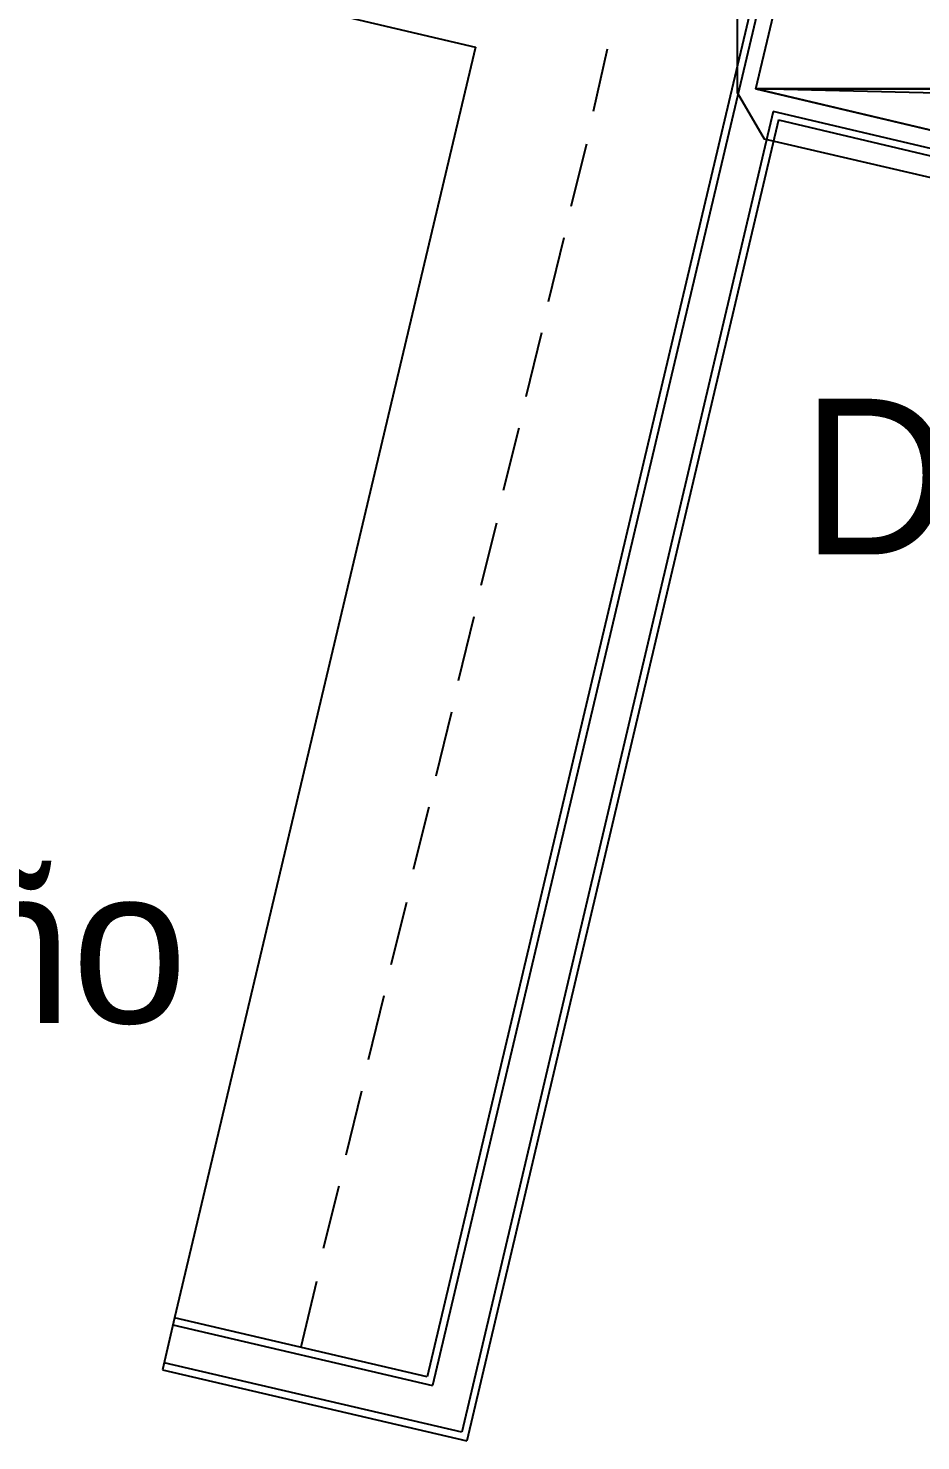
# Model space of a CAD drawing. Header units: feet. Extents: x -84 to 198, y -22 to 181.
# Drawn here: x 115.85 to 122.72, y 98.95 to 109.83 of the extents above; entities that cross this region are included whole.
import ezdxf
from ezdxf.enums import TextEntityAlignment as Align

# ---------------------------------------------------------------- set-up
doc = ezdxf.new("R2010")
doc.units = ezdxf.units.FT
for name, color, linetype in [('A-AREA-UNIDAD', 30, 'CONTINUOUS'), ('A-LINEA', 7, 'CONTINUOUS'), ('A-MURO-CONCRETO', 8, 'CONTINUOUS'), ('A-NOMBRE-ESPACIO', 2, 'CONTINUOUS')]:
    doc.layers.add(name, color=color, linetype=linetype)

msp = doc.modelspace()

# ---------------------------------------------------------------- linework, layer by layer
at = {"layer": 'A-AREA-UNIDAD'}
msp.add_lwpolyline([(135.92, 108.3733), (135.28, 105.7244), (134.272, 105.6889), (134.16, 106.0444), (121.52, 108.9778), (121.312, 109.3333), (121.312, 110.2933), (121.6, 111.4133), (114.608, 113.0133)], dxfattribs=at)
at = {"layer": 'A-LINEA'}
for p, q in [((121.84, 111.5378), (118.96, 99.3778)), ((121.7733, 111.4978), (118.92, 99.4444)), ((114.0267, 110.9244), (119.2933, 109.6844)), ((119.2933, 109.6844), (116.9733, 99.8978)), ((120.3067, 109.6711), (120.2, 109.1911)), ((121.5867, 109.1911), (119.1867, 99.0178)), ((134.4267, 106.1511), (121.5867, 109.1911)), ((121.6267, 109.1244), (119.2267, 98.9511)), ((121.6267, 109.1244), (134.4133, 106.0978)), ((120.1467, 108.9378), (120.0267, 108.4578)), ((119.9733, 108.2178), (119.8533, 107.7244)), ((119.8, 107.4844), (119.68, 106.9911)), ((119.6267, 106.7511), (119.5067, 106.2711)), ((119.4533, 106.0178), (119.3333, 105.5378)), ((119.28, 105.2978), (119.16, 104.8044)), ((119.1067, 104.5644), (118.9867, 104.0711)), ((118.9333, 103.8311), (118.8133, 103.3511)), ((118.76, 103.0978), (118.64, 102.6178)), ((118.5867, 102.3778), (118.4667, 101.8844)), ((118.4133, 101.6444), (118.2933, 101.1511)), ((118.24, 100.9111), (118.12, 100.4311)), ((118.0667, 100.1778), (117.9467, 99.6711)), ((116.9733, 99.8978), (116.88, 99.4978)), ((118.92, 99.4444), (116.9733, 99.8978)), ((116.96, 99.8444), (118.96, 99.3778)), ((116.88, 99.4978), (119.2267, 98.9511)), ((119.1867, 99.0178), (116.8933, 99.5511))]:
    msp.add_line(p, q, dxfattribs=at)
msp.add_lwpolyline([(121.4533, 109.3644), (122.1467, 112.2844), (135.96, 109.0178), (135.2667, 106.0978), (121.4533, 109.3644)], dxfattribs=at)
at = {"layer": 'A-MURO-CONCRETO'}
for points in [[(122.1467, 112.2844), (134.4933, 109.3644), (121.4533, 109.3644), (122.1467, 112.2844), (122.1467, 112.2844)], [(121.4533, 109.3644), (122.92, 109.0178), (135.96, 109.0178), (121.4533, 109.3644)], [(121.4533, 109.3644), (134.4933, 109.3644), (135.96, 109.0178), (121.4533, 109.3644), (121.4533, 109.3644)]]:
    msp.add_lwpolyline(points, dxfattribs=at)

# ---------------------------------------------------------------- texts
at = {"layer": 'A-NOMBRE-ESPACIO'}
for s, p in [('Dorm. principal', (127.2, 105.7778)), ('Baño', (115.2, 102.1689))]:
    msp.add_text(s, height=1.2, dxfattribs=at).set_placement(p, align=Align.CENTER)

doc.saveas('drawing.dxf')
